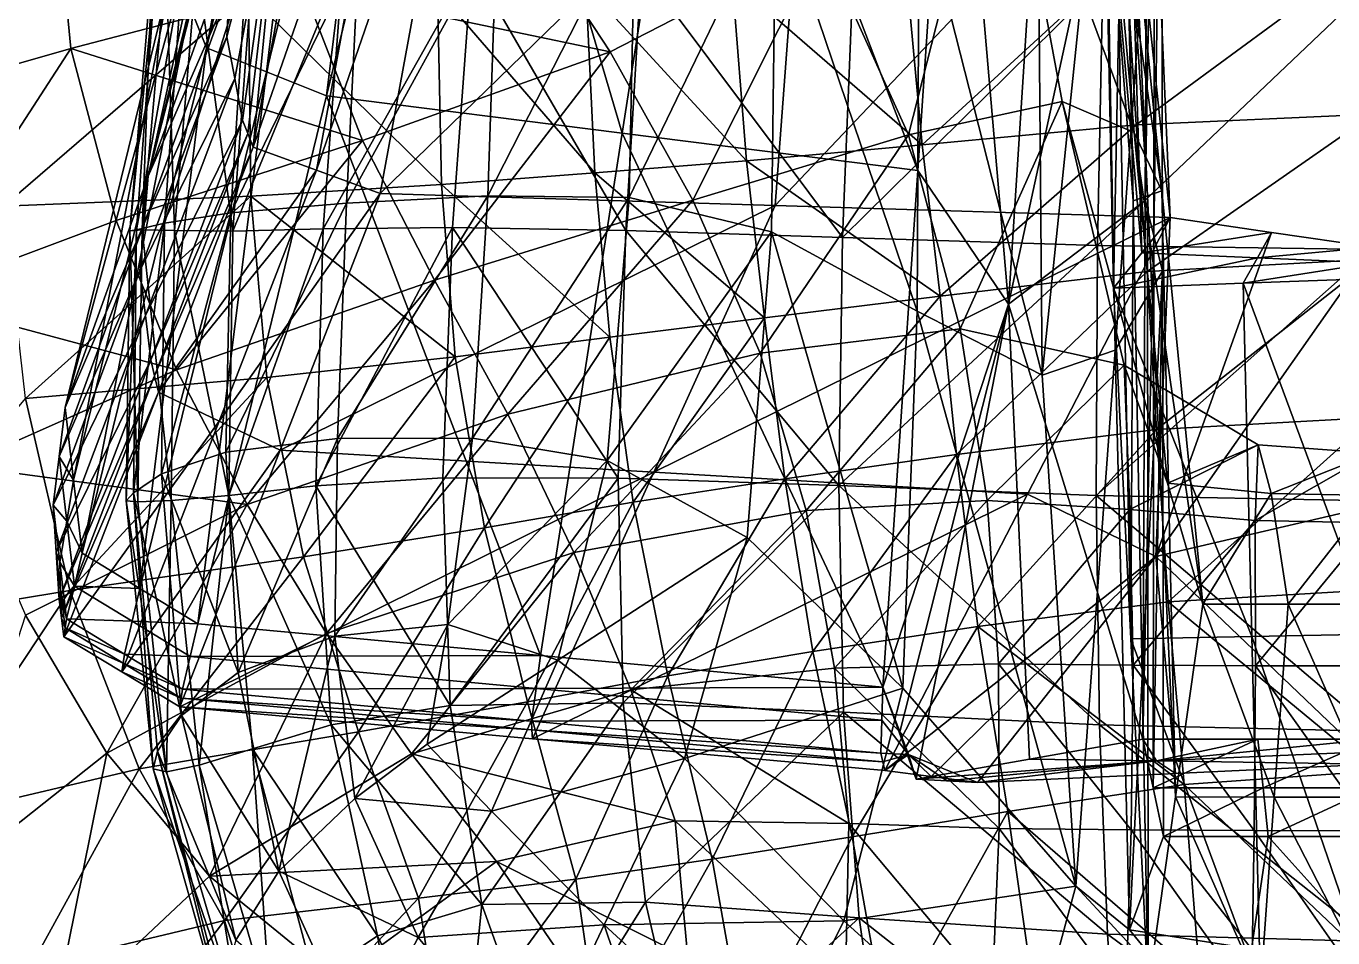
# Model space of a CAD drawing. Extents: x -25.2 to 25.3, y -25.7 to 25.2.
# Drawn here: x -16.82 to -0.46, y -16.34 to -4.93 of the extents above; entities that cross this region are included whole.
import ezdxf

# ---------------------------------------------------------------- set-up
doc = ezdxf.new("R2010")
doc.units = 0

msp = doc.modelspace()

# ---------------------------------------------------------------- linework, layer by layer
for points in [[(-2.959, -7.114, -10.475), (-3.144, 2.762, -10.986), (-3.131, 0.472, -19.668)], [(-3.144, 2.762, -10.986), (-2.959, -7.114, -10.475), (-3.142, -4.794, -7.823)], [(-13.314, 1.246, 46.535), (-14.77, -4.683, 46.705), (-14.562, -5.197, 47.53)], [(-13.314, 1.246, 46.535), (-14.562, -5.197, 47.53), (-13.007, 1.13, 47.368)], [(-13.007, 1.13, 47.368), (-14.562, -5.197, 47.53), (-13.811, -5.499, 47.95)], [(-13.007, 1.13, 47.368), (-13.811, -5.499, 47.95), (-12.227, 0.97, 47.831)], [(-12.227, 0.97, 47.831), (-13.811, -5.499, 47.95), (-13.059, -5.8, 48.37)], [(-12.227, 0.97, 47.831), (-13.059, -5.8, 48.37), (-11.448, 0.809, 48.295)], [(-11.448, 0.809, 48.295), (-13.059, -5.8, 48.37), (-9.358, -6.266, 48.766)], [(-11.448, 0.809, 48.295), (-9.358, -6.266, 48.766), (-8.334, 0.274, 48.86)], [(-2.959, -7.114, -10.475), (-3.131, 0.472, -19.668), (-2.781, -7.052, -19.604)], [(-2.781, -7.052, -19.604), (-3.131, 0.472, -19.668), (-3.118, -1.818, -28.351)], [(-13.483, 0.204, 7.21), (-14.252, -3.904, 6.678), (-15.292, -6.803, 26.367)], [(-13.483, 0.204, 7.21), (-15.292, -6.803, 26.367), (-14.23, -1.983, 26.545)], [(-8.334, 0.274, 48.86), (-9.358, -6.266, 48.766), (-5.657, -6.732, 49.161)], [(-8.334, 0.274, 48.86), (-5.657, -6.732, 49.161), (-5.221, -0.261, 49.425)], [(-5.221, -0.261, 49.425), (-5.657, -6.732, 49.161), (-4.522, -8.407, 52.175)], [(-5.221, -0.261, 49.425), (-4.522, -8.407, 52.175), (-3.999, -0.315, 53.008)], [(-2.777, -0.368, 56.592), (-3.999, -0.315, 53.008), (-4.522, -8.407, 52.175)], [(-2.777, -0.368, 56.592), (-4.522, -8.407, 52.175), (-2.809, -7.11, 56.314)], [(-2.692, -0.644, 58.621), (-2.777, -0.368, 56.592), (-2.809, -7.11, 56.314)], [(-2.692, -0.644, 58.621), (-2.809, -7.11, 56.314), (-2.702, -7.553, 59.115)], [(-2.607, -0.92, 60.649), (-2.692, -0.644, 58.621), (-2.702, -7.553, 59.115)], [(-3.186, -8.981, 65.09), (-3.319, -1.742, 64.662), (-2.607, -0.92, 60.649)], [(-3.186, -8.981, 65.09), (-2.607, -0.92, 60.649), (-2.595, -7.995, 61.917)], [(-2.607, -0.92, 60.649), (-2.702, -7.553, 59.115), (-2.595, -7.995, 61.917)], [(-13.979, -6.441, 4.808), (-12.988, -1.058, 5.491), (-12.175, -1.256, 5.146)], [(-13.979, -6.441, 4.808), (-13.56, -2.145, 6.141), (-12.988, -1.058, 5.491)], [(-13.979, -6.441, 4.808), (-12.175, -1.256, 5.146), (-13.183, -6.731, 4.465)], [(-13.183, -6.731, 4.465), (-12.175, -1.256, 5.146), (-11.363, -1.454, 4.8)], [(-13.183, -6.731, 4.465), (-11.363, -1.454, 4.8), (-12.387, -7.022, 4.123)], [(-7.04, -1.822, 4.777), (-12.387, -7.022, 4.123), (-11.363, -1.454, 4.8)], [(-5.774, -6.286, -43.673), (-4.618, -1.744, -42.188), (-6.858, -3.883, -43.877)], [(-5.774, -6.286, -43.673), (-3.849, -5.869, -41.514), (-4.618, -1.744, -42.188)], [(-4.618, -1.744, -42.188), (-3.849, -5.869, -41.514), (-2.947, -6.259, -36.018)], [(-4.618, -1.744, -42.188), (-2.947, -6.259, -36.018), (-3.349, -1.776, -35.94)], [(-4.1, -9.294, 67.698), (-4.156, -2.944, 67.774), (-3.319, -1.742, 64.662)], [(-4.1, -9.294, 67.698), (-3.319, -1.742, 64.662), (-3.186, -8.981, 65.09)], [(-3.349, -1.776, -35.94), (-2.947, -6.259, -36.018), (-2.603, -6.99, -28.732)], [(-3.349, -1.776, -35.94), (-2.603, -6.99, -28.732), (-3.118, -1.818, -28.351)], [(-7.04, -1.822, 4.777), (-7.443, -7.173, 4.208), (-12.387, -7.022, 4.123)], [(-2.718, -2.19, 4.754), (-7.443, -7.173, 4.208), (-7.04, -1.822, 4.777)], [(-2.781, -7.052, -19.604), (-3.118, -1.818, -28.351), (-2.603, -6.99, -28.732)], [(-14.23, -1.983, 26.545), (-15.292, -6.803, 26.367), (-16.332, -9.701, 46.055)], [(-14.23, -1.983, 26.545), (-16.332, -9.701, 46.055), (-14.977, -4.169, 45.879)], [(-14.306, -5.06, 6.194), (-14.279, -4.482, 6.436), (-13.56, -2.145, 6.141)], [(-14.306, -5.06, 6.194), (-13.56, -2.145, 6.141), (-14.208, -5.582, 5.722)], [(-14.11, -6.103, 5.251), (-14.208, -5.582, 5.722), (-13.56, -2.145, 6.141)], [(-14.11, -6.103, 5.251), (-13.56, -2.145, 6.141), (-14.044, -6.272, 5.029)], [(-13.979, -6.441, 4.808), (-14.044, -6.272, 5.029), (-13.56, -2.145, 6.141)], [(-2.718, -2.19, 4.754), (-2.499, -7.324, 4.293), (-7.443, -7.173, 4.208)], [(-2.499, -7.324, 4.293), (-2.718, -2.19, 4.754), (-3.021, -2.332, -0.209)], [(-2.853, -7.765, -0.35), (-3.021, -2.332, -0.209), (-3.324, -2.474, -5.171)], [(-2.499, -7.324, 4.293), (-3.021, -2.332, -0.209), (-2.853, -7.765, -0.35)], [(-3.142, -4.794, -7.823), (-3.206, -8.206, -4.993), (-3.324, -2.474, -5.171)], [(-2.853, -7.765, -0.35), (-3.324, -2.474, -5.171), (-3.206, -8.206, -4.993)], [(-16.484, -2.863, -45.254), (-18.916, -3.278, -46.088), (-18.758, -5.922, -45.934)], [(-16.484, -2.863, -45.254), (-18.758, -5.922, -45.934), (-16.26, -5.207, -45.093)], [(-16.484, -2.863, -45.254), (-16.26, -5.207, -45.093), (-13.351, -4.444, -44.586)], [(-4.1, -9.294, 67.698), (-5.64, -3.244, 69.433), (-4.156, -2.944, 67.774)], [(-9.271, -7.071, 71.236), (-9.194, -3.434, 71.203), (-7.435, -3.268, 70.347)], [(-9.271, -7.071, 71.236), (-7.435, -3.268, 70.347), (-7.489, -7.503, 70.326)], [(-5.665, -8.495, 69.311), (-7.489, -7.503, 70.326), (-7.435, -3.268, 70.347)], [(-5.665, -8.495, 69.311), (-7.435, -3.268, 70.347), (-5.64, -3.244, 69.433)], [(-4.1, -9.294, 67.698), (-5.665, -8.495, 69.311), (-5.64, -3.244, 69.433)], [(-11.038, -7.05, 72.157), (-10.928, -3.707, 72.133), (-9.194, -3.434, 71.203)], [(-11.038, -7.05, 72.157), (-9.194, -3.434, 71.203), (-9.271, -7.071, 71.236)], [(-13.351, -4.444, -44.586), (-9.507, -5.248, -44.183), (-10.654, -3.5, -44.338)], [(-6.858, -3.883, -43.877), (-10.654, -3.5, -44.338), (-9.507, -5.248, -44.183)], [(-12.807, -7.142, 73.141), (-12.653, -3.975, 73.159), (-10.928, -3.707, 72.133)], [(-12.807, -7.142, 73.141), (-10.928, -3.707, 72.133), (-11.038, -7.05, 72.157)], [(-15.292, -6.803, 26.367), (-14.252, -3.904, 6.678), (-14.279, -4.482, 6.436)], [(-8.472, -7.107, -44.079), (-6.858, -3.883, -43.877), (-9.507, -5.248, -44.183)], [(-8.472, -7.107, -44.079), (-5.774, -6.286, -43.673), (-6.858, -3.883, -43.877)], [(-14.255, -7.266, 74.339), (-14.06, -4.165, 74.407), (-12.653, -3.975, 73.159)], [(-14.255, -7.266, 74.339), (-12.653, -3.975, 73.159), (-12.807, -7.142, 73.141)], [(-5.603, -6.414, -66.938), (-5.804, -4.236, -66.951), (-3.052, -4.071, -67.006)], [(-5.603, -6.414, -66.938), (-3.052, -4.071, -67.006), (-2.924, -6.162, -66.973)], [(-2.924, -6.162, -66.973), (-3.052, -4.071, -67.006), (0.043, -3.98, -67.038)], [(-2.924, -6.162, -66.973), (0.043, -3.98, -67.038), (0.043, -6.03, -66.993)], [(-14.977, -4.169, 45.879), (-16.332, -9.701, 46.055), (-16.225, -10.612, 46.874)], [(-14.977, -4.169, 45.879), (-16.225, -10.612, 46.874), (-14.77, -4.683, 46.705)], [(-15.365, -7.475, 82.049), (-15.241, -4.166, 80.018), (-15.519, -7.488, 79.864)], [(-15.519, -7.488, 79.864), (-15.241, -4.166, 80.018), (-15.196, -4.215, 77.894)], [(-15.519, -7.488, 79.864), (-15.196, -4.215, 77.894), (-15.439, -7.476, 77.759)], [(-15.439, -7.476, 77.759), (-15.196, -4.215, 77.894), (-14.867, -4.233, 75.995)], [(-15.439, -7.476, 77.759), (-14.867, -4.233, 75.995), (-15.086, -7.393, 75.888)], [(-15.067, -4.129, 82.191), (-15.365, -7.475, 82.049), (-14.96, -7.485, 84.173)], [(-15.365, -7.475, 82.049), (-15.067, -4.129, 82.191), (-15.241, -4.166, 80.018)], [(-15.086, -7.393, 75.888), (-14.867, -4.233, 75.995), (-14.06, -4.165, 74.407)], [(-15.086, -7.393, 75.888), (-14.06, -4.165, 74.407), (-14.255, -7.266, 74.339)], [(-15.067, -4.129, 82.191), (-14.96, -7.485, 84.173), (-14.681, -4.136, 84.261)], [(-14.681, -4.136, 84.261), (-14.96, -7.485, 84.173), (-14.233, -7.492, 86.213)], [(-14.681, -4.136, 84.261), (-14.233, -7.492, 86.213), (-13.981, -4.153, 86.268)], [(-14.233, -7.492, 86.213), (-13.101, -7.465, 88.152), (-12.853, -4.148, 88.249)], [(-14.233, -7.492, 86.213), (-12.853, -4.148, 88.249), (-13.981, -4.153, 86.268)], [(-13.101, -7.465, 88.152), (-11.241, -4.154, 90.041), (-12.853, -4.148, 88.249)], [(-13.101, -7.465, 88.152), (-11.482, -7.447, 89.883), (-11.241, -4.154, 90.041)], [(-11.241, -4.154, 90.041), (-11.482, -7.447, 89.883), (-9.313, -7.486, 91.29)], [(-11.241, -4.154, 90.041), (-9.313, -7.486, 91.29), (-9.114, -4.204, 91.464)], [(-9.114, -4.204, 91.464), (-9.313, -7.486, 91.29), (-6.601, -7.572, 92.301)], [(-9.114, -4.204, 91.464), (-6.601, -7.572, 92.301), (-6.465, -4.281, 92.456)], [(-7.982, -4.348, -66.922), (-5.804, -4.236, -66.951), (-5.603, -6.414, -66.938)], [(-9.814, -4.417, -66.911), (-7.982, -4.348, -66.922), (-7.8, -6.611, -66.919)], [(-7.982, -4.348, -66.922), (-5.603, -6.414, -66.938), (-7.8, -6.611, -66.919)], [(-6.601, -7.572, 92.301), (-3.34, -4.355, 93.006), (-6.465, -4.281, 92.456)], [(-6.601, -7.572, 92.301), (-3.409, -7.674, 92.877), (-3.34, -4.355, 93.006)], [(-3.409, -7.674, 92.877), (0.043, -4.388, 93.172), (-3.34, -4.355, 93.006)], [(-3.409, -7.674, 92.877), (0.043, -7.725, 93.055), (0.043, -4.388, 93.172)], [(-17.098, -7.182, -66.346), (-17.163, -4.573, -66.339), (-14.035, -4.536, -66.733)], [(-17.098, -7.182, -66.346), (-14.035, -4.536, -66.733), (-14.005, -7.054, -66.732)], [(-16.26, -5.207, -45.093), (-12.608, -6.359, -44.438), (-13.351, -4.444, -44.586)], [(-15.292, -6.803, 26.367), (-14.279, -4.482, 6.436), (-15.343, -7.397, 26.242)], [(-15.343, -7.397, 26.242), (-14.279, -4.482, 6.436), (-14.306, -5.06, 6.194)], [(-14.035, -4.536, -66.733), (-11.671, -4.479, -66.883), (-11.62, -6.909, -66.88)], [(-14.035, -4.536, -66.733), (-11.62, -6.909, -66.88), (-14.005, -7.054, -66.732)], [(-13.351, -4.444, -44.586), (-12.608, -6.359, -44.438), (-9.507, -5.248, -44.183)], [(-11.671, -4.479, -66.883), (-9.814, -4.417, -66.911), (-9.701, -6.762, -66.909)], [(-11.671, -4.479, -66.883), (-9.701, -6.762, -66.909), (-11.62, -6.909, -66.88)], [(-9.814, -4.417, -66.911), (-7.8, -6.611, -66.919), (-9.701, -6.762, -66.909)], [(-14.77, -4.683, 46.705), (-16.225, -10.612, 46.874), (-16.118, -11.524, 47.692)], [(-14.77, -4.683, 46.705), (-16.118, -11.524, 47.692), (-14.562, -5.197, 47.53)], [(-3.142, -4.794, -7.823), (-2.991, -12.598, -7.479), (-3.206, -8.206, -4.993)], [(-2.959, -7.114, -10.475), (-2.991, -12.598, -7.479), (-3.142, -4.794, -7.823)], [(-15.343, -7.397, 26.242), (-14.306, -5.06, 6.194), (-15.394, -7.992, 26.117)], [(-15.394, -7.992, 26.117), (-14.306, -5.06, 6.194), (-14.208, -5.582, 5.722)], [(-16.26, -5.207, -45.093), (-18.758, -5.922, -45.934), (-18.287, -8.332, -45.773)], [(-16.26, -5.207, -45.093), (-18.287, -8.332, -45.773), (-15.693, -7.362, -44.933)], [(-16.26, -5.207, -45.093), (-15.693, -7.362, -44.933), (-12.608, -6.359, -44.438)], [(-14.562, -5.197, 47.53), (-16.118, -11.524, 47.692), (-15.394, -11.967, 48.069)], [(-14.562, -5.197, 47.53), (-15.394, -11.967, 48.069), (-13.811, -5.499, 47.95)], [(-9.507, -5.248, -44.183), (-12.608, -6.359, -44.438), (-11.708, -8.105, -44.325)], [(-9.507, -5.248, -44.183), (-11.708, -8.105, -44.325), (-8.472, -7.107, -44.079)], [(-13.811, -5.499, 47.95), (-15.394, -11.967, 48.069), (-14.67, -12.41, 48.445)], [(-13.811, -5.499, 47.95), (-14.67, -12.41, 48.445), (-13.059, -5.8, 48.37)], [(-15.394, -7.992, 26.117), (-14.208, -5.582, 5.722), (-15.326, -8.548, 25.858)], [(-15.326, -8.548, 25.858), (-14.208, -5.582, 5.722), (-14.11, -6.103, 5.251)], [(-13.059, -5.8, 48.37), (-14.67, -12.41, 48.445), (-10.382, -12.806, 48.672)], [(-13.059, -5.8, 48.37), (-10.382, -12.806, 48.672), (-9.358, -6.266, 48.766)], [(-5.127, -8.716, -43.734), (-3.849, -5.869, -41.514), (-5.774, -6.286, -43.673)], [(-5.127, -8.716, -43.734), (-3.075, -9.171, -42.041), (-3.849, -5.869, -41.514)], [(-3.849, -5.869, -41.514), (-3.075, -9.171, -42.041), (-2.531, -10.648, -36.253)], [(-3.849, -5.869, -41.514), (-2.531, -10.648, -36.253), (-2.947, -6.259, -36.018)], [(-2.786, -7.999, -66.928), (-2.924, -6.162, -66.973), (0.043, -6.03, -66.993)], [(-2.786, -7.999, -66.928), (0.043, -6.03, -66.993), (0.043, -7.844, -66.936)], [(-15.326, -8.548, 25.858), (-14.11, -6.103, 5.251), (-15.258, -9.103, 25.599)], [(-14.044, -6.272, 5.029), (-15.258, -9.103, 25.599), (-14.11, -6.103, 5.251)], [(-5.379, -8.307, -66.914), (-5.603, -6.414, -66.938), (-2.924, -6.162, -66.973)], [(-5.379, -8.307, -66.914), (-2.924, -6.162, -66.973), (-2.786, -7.999, -66.928)], [(-12.608, -6.359, -44.438), (-15.693, -7.362, -44.933), (-14.938, -9.23, -44.807)], [(-14.044, -6.272, 5.029), (-15.211, -9.305, 25.598), (-15.258, -9.103, 25.599)], [(-13.979, -6.441, 4.808), (-15.211, -9.305, 25.598), (-14.044, -6.272, 5.029)], [(-12.608, -6.359, -44.438), (-14.938, -9.23, -44.807), (-11.708, -8.105, -44.325)], [(-9.358, -6.266, 48.766), (-10.382, -12.806, 48.672), (-6.093, -13.202, 48.898)], [(-9.358, -6.266, 48.766), (-6.093, -13.202, 48.898), (-5.657, -6.732, 49.161)], [(-7.632, -9.021, -44.04), (-5.774, -6.286, -43.673), (-8.472, -7.107, -44.079)], [(-7.632, -9.021, -44.04), (-5.127, -8.716, -43.734), (-5.774, -6.286, -43.673)], [(-2.947, -6.259, -36.018), (-2.531, -10.648, -36.253), (-2.087, -12.163, -29.113)], [(-2.947, -6.259, -36.018), (-2.087, -12.163, -29.113), (-2.603, -6.99, -28.732)], [(-13.979, -6.441, 4.808), (-15.164, -9.507, 25.597), (-15.211, -9.305, 25.598)], [(-13.183, -6.731, 4.465), (-15.164, -9.507, 25.597), (-13.979, -6.441, 4.808)], [(-7.8, -6.611, -66.919), (-5.603, -6.414, -66.938), (-5.379, -8.307, -66.914)], [(-9.701, -6.762, -66.909), (-7.8, -6.611, -66.919), (-7.575, -8.58, -66.903)], [(-7.8, -6.611, -66.919), (-5.379, -8.307, -66.914), (-7.575, -8.58, -66.903)], [(-16.332, -9.701, 46.055), (-15.292, -6.803, 26.367), (-15.343, -7.397, 26.242)], [(-13.183, -6.731, 4.465), (-14.402, -9.871, 25.613), (-15.164, -9.507, 25.597)], [(-12.387, -7.022, 4.123), (-14.402, -9.871, 25.613), (-13.183, -6.731, 4.465)], [(-11.62, -6.909, -66.88), (-9.701, -6.762, -66.909), (-9.512, -8.82, -66.894)], [(-9.701, -6.762, -66.909), (-7.575, -8.58, -66.903), (-9.512, -8.82, -66.894)], [(-6.093, -13.202, 48.898), (-4.522, -8.407, 52.175), (-5.657, -6.732, 49.161)], [(-12.387, -7.022, 4.123), (-13.641, -10.236, 25.63), (-14.402, -9.871, 25.613)], [(-14.005, -7.054, -66.732), (-11.62, -6.909, -66.88), (-11.448, -9.067, -66.863)], [(-7.443, -7.173, 4.208), (-13.641, -10.236, 25.63), (-12.387, -7.022, 4.123)], [(-11.62, -6.909, -66.88), (-9.512, -8.82, -66.894), (-11.448, -9.067, -66.863)], [(-2.431, -14.576, -19.539), (-2.781, -7.052, -19.604), (-2.603, -6.99, -28.732)], [(-2.431, -14.576, -19.539), (-2.603, -6.99, -28.732), (-2.087, -12.163, -29.113)], [(-16.826, -9.59, -66.355), (-17.098, -7.182, -66.346), (-14.005, -7.054, -66.732)], [(-16.826, -9.59, -66.355), (-14.005, -7.054, -66.732), (-13.806, -9.326, -66.722)], [(-14.318, -10.261, 74.183), (-14.255, -7.266, 74.339), (-12.807, -7.142, 73.141)], [(-14.318, -10.261, 74.183), (-12.807, -7.142, 73.141), (-12.922, -10.09, 73.02)], [(-14.005, -7.054, -66.732), (-11.448, -9.067, -66.863), (-13.806, -9.326, -66.722)], [(-7.443, -7.173, 4.208), (-8.963, -10.51, 25.772), (-13.641, -10.236, 25.63)], [(-12.922, -10.09, 73.02), (-12.807, -7.142, 73.141), (-11.038, -7.05, 72.157)], [(-12.922, -10.09, 73.02), (-11.038, -7.05, 72.157), (-11.23, -10.085, 72.095)], [(-8.472, -7.107, -44.079), (-11.708, -8.105, -44.325), (-10.787, -9.784, -44.263)], [(-11.23, -10.085, 72.095), (-11.038, -7.05, 72.157), (-9.271, -7.071, 71.236)], [(-11.23, -10.085, 72.095), (-9.271, -7.071, 71.236), (-9.547, -10.366, 71.267)], [(-8.472, -7.107, -44.079), (-10.787, -9.784, -44.263), (-7.632, -9.021, -44.04)], [(-9.547, -10.366, 71.267), (-9.271, -7.071, 71.236), (-7.489, -7.503, 70.326)], [(-2.499, -7.324, 4.293), (-8.963, -10.51, 25.772), (-7.443, -7.173, 4.208)], [(-2.842, -13.852, 56.036), (-2.809, -7.11, 56.314), (-4.522, -8.407, 52.175)], [(-2.959, -7.114, -10.475), (-2.775, -16.99, -9.965), (-2.991, -12.598, -7.479)], [(-2.775, -16.99, -9.965), (-2.959, -7.114, -10.475), (-2.781, -7.052, -19.604)], [(-2.702, -7.553, 59.115), (-2.809, -7.11, 56.314), (-2.842, -13.852, 56.036)], [(-2.775, -16.99, -9.965), (-2.781, -7.052, -19.604), (-2.431, -14.576, -19.539)], [(-15.125, -10.529, 75.696), (-15.086, -7.393, 75.888), (-14.255, -7.266, 74.339)], [(-15.125, -10.529, 75.696), (-14.255, -7.266, 74.339), (-14.318, -10.261, 74.183)], [(-2.499, -7.324, 4.293), (-4.284, -10.785, 25.914), (-8.963, -10.51, 25.772)], [(-2.499, -7.324, 4.293), (-2.678, -11.565, 30.784), (-4.284, -10.785, 25.914)], [(-2.853, -7.765, -0.35), (-1.228, -7.51, 4.438), (-2.499, -7.324, 4.293)], [(-2.499, -7.324, 4.293), (-1.228, -7.51, 4.438), (-2.678, -11.565, 30.784)], [(-14.938, -9.23, -44.807), (-15.693, -7.362, -44.933), (-18.287, -8.332, -45.773)], [(-16.332, -9.701, 46.055), (-15.343, -7.397, 26.242), (-16.406, -10.313, 46.048)], [(-16.406, -10.313, 46.048), (-15.343, -7.397, 26.242), (-15.394, -7.992, 26.117)], [(-15.568, -10.87, 79.624), (-15.519, -7.488, 79.864), (-15.439, -7.476, 77.759)], [(-15.568, -10.87, 79.624), (-15.439, -7.476, 77.759), (-15.477, -10.767, 77.534)], [(-15.42, -10.882, 81.829), (-15.519, -7.488, 79.864), (-15.568, -10.87, 79.624)], [(-15.42, -10.882, 81.829), (-15.365, -7.475, 82.049), (-15.519, -7.488, 79.864)], [(-15.477, -10.767, 77.534), (-15.439, -7.476, 77.759), (-15.086, -7.393, 75.888)], [(-15.477, -10.767, 77.534), (-15.086, -7.393, 75.888), (-15.125, -10.529, 75.696)], [(-15.365, -7.475, 82.049), (-15.42, -10.882, 81.829), (-15.004, -10.864, 84.009)], [(-15.365, -7.475, 82.049), (-15.004, -10.864, 84.009), (-14.96, -7.485, 84.173)], [(-14.96, -7.485, 84.173), (-15.004, -10.864, 84.009), (-14.282, -10.801, 86.079)], [(-14.96, -7.485, 84.173), (-14.282, -10.801, 86.079), (-14.233, -7.492, 86.213)], [(-14.282, -10.801, 86.079), (-13.192, -10.681, 87.969), (-13.101, -7.465, 88.152)], [(-14.282, -10.801, 86.079), (-13.101, -7.465, 88.152), (-14.233, -7.492, 86.213)], [(-13.192, -10.681, 87.969), (-11.603, -10.583, 89.629), (-11.482, -7.447, 89.883)], [(-13.192, -10.681, 87.969), (-11.482, -7.447, 89.883), (-13.101, -7.465, 88.152)], [(-11.482, -7.447, 89.883), (-11.603, -10.583, 89.629), (-9.407, -10.586, 91.006)], [(-11.482, -7.447, 89.883), (-9.407, -10.586, 91.006), (-9.313, -7.486, 91.29)], [(-9.547, -10.366, 71.267), (-7.489, -7.503, 70.326), (-7.794, -11.326, 70.412)], [(-9.313, -7.486, 91.29), (-9.407, -10.586, 91.006), (-6.645, -10.676, 92.024)], [(-9.313, -7.486, 91.29), (-6.645, -10.676, 92.024), (-6.601, -7.572, 92.301)], [(-5.845, -13.212, 69.386), (-7.794, -11.326, 70.412), (-7.489, -7.503, 70.326)], [(-5.845, -13.212, 69.386), (-7.489, -7.503, 70.326), (-5.665, -8.495, 69.311)], [(-2.853, -7.765, -0.35), (-1.405, -7.828, -0.211), (-1.228, -7.51, 4.438)], [(0.043, -7.695, 4.583), (-2.678, -11.565, 30.784), (-1.228, -7.51, 4.438)], [(-1.405, -7.828, -0.211), (0.043, -7.695, 4.583), (-1.228, -7.51, 4.438)], [(-6.645, -10.676, 92.024), (-3.409, -7.674, 92.877), (-6.601, -7.572, 92.301)], [(-6.645, -10.676, 92.024), (-3.423, -10.802, 92.622), (-3.409, -7.674, 92.877)], [(-3.423, -10.802, 92.622), (0.043, -7.725, 93.055), (-3.409, -7.674, 92.877)], [(-2.702, -7.553, 59.115), (-2.842, -13.852, 56.036), (-2.712, -14.461, 59.61)], [(-2.595, -7.995, 61.917), (-2.702, -7.553, 59.115), (-2.712, -14.461, 59.61)], [(-3.423, -10.802, 92.622), (0.043, -10.868, 92.815), (0.043, -7.725, 93.055)], [(-3.206, -8.206, -4.993), (-1.405, -7.828, -0.211), (-2.853, -7.765, -0.35)], [(-3.206, -8.206, -4.993), (-1.582, -8.146, -4.86), (-1.405, -7.828, -0.211)], [(0.043, -7.844, -66.936), (-2.667, -9.977, -66.878), (-2.786, -7.999, -66.928)], [(0.043, -7.695, 4.583), (0.043, -10.93, 26.638), (-2.678, -11.565, 30.784)], [(0.043, -7.844, -66.936), (0.043, -9.826, -66.882), (-2.667, -9.977, -66.878)], [(-1.582, -8.146, -4.86), (0.043, -7.891, -0.072), (-1.405, -7.828, -0.211)], [(-1.405, -7.828, -0.211), (0.043, -7.891, -0.072), (0.043, -7.695, 4.583)], [(-16.406, -10.313, 46.048), (-15.394, -7.992, 26.117), (-16.481, -10.925, 46.04)], [(-16.481, -10.925, 46.04), (-15.394, -7.992, 26.117), (-15.326, -8.548, 25.858)], [(-2.786, -7.999, -66.928), (-5.171, -10.29, -66.869), (-5.379, -8.307, -66.914)], [(-2.786, -7.999, -66.928), (-2.667, -9.977, -66.878), (-5.171, -10.29, -66.869)], [(-3.006, -16.237, 65.542), (-3.186, -8.981, 65.09), (-2.595, -7.995, 61.917)], [(-3.006, -16.237, 65.542), (-2.595, -7.995, 61.917), (-2.583, -15.071, 63.185)], [(-2.595, -7.995, 61.917), (-2.712, -14.461, 59.61), (-2.583, -15.071, 63.185)], [(-1.582, -8.146, -4.86), (0.043, -8.086, -4.727), (0.043, -7.891, -0.072)], [(-11.708, -8.105, -44.325), (-14.938, -9.23, -44.807), (-14.05, -10.915, -44.726)], [(-11.708, -8.105, -44.325), (-14.05, -10.915, -44.726), (-10.787, -9.784, -44.263)], [(-1.474, -12.568, -7.448), (-1.582, -8.146, -4.86), (-3.206, -8.206, -4.993)], [(0.043, -12.539, -7.416), (0.043, -8.086, -4.727), (-1.582, -8.146, -4.86)], [(0.043, -12.539, -7.416), (-1.582, -8.146, -4.86), (-1.474, -12.568, -7.448)], [(-14.938, -9.23, -44.807), (-18.287, -8.332, -45.773), (-17.642, -10.432, -45.648)], [(-7.322, -10.594, -66.859), (-7.575, -8.58, -66.903), (-5.379, -8.307, -66.914)], [(-7.322, -10.594, -66.859), (-5.379, -8.307, -66.914), (-5.171, -10.29, -66.869)], [(-1.474, -12.568, -7.448), (-3.206, -8.206, -4.993), (-2.991, -12.598, -7.479)], [(-6.093, -13.202, 48.898), (-5.886, -13.776, 49.41), (-4.522, -8.407, 52.175)], [(-5.679, -14.351, 49.922), (-4.522, -8.407, 52.175), (-5.886, -13.776, 49.41)], [(-3.678, -15.692, 67.85), (-5.845, -13.212, 69.386), (-5.665, -8.495, 69.311)], [(-5.679, -14.351, 49.922), (-4.26, -14.101, 52.979), (-4.522, -8.407, 52.175)], [(-3.678, -15.692, 67.85), (-5.665, -8.495, 69.311), (-4.1, -9.294, 67.698)], [(-2.842, -13.852, 56.036), (-4.522, -8.407, 52.175), (-4.26, -14.101, 52.979)], [(-16.481, -10.925, 46.04), (-15.326, -8.548, 25.858), (-16.444, -11.513, 45.994)], [(-16.444, -11.513, 45.994), (-15.326, -8.548, 25.858), (-15.258, -9.103, 25.599)], [(-9.22, -10.887, -66.847), (-9.512, -8.82, -66.894), (-7.575, -8.58, -66.903)], [(-9.22, -10.887, -66.847), (-7.575, -8.58, -66.903), (-7.322, -10.594, -66.859)], [(-11.083, -11.205, -66.816), (-11.448, -9.067, -66.863), (-9.512, -8.82, -66.894)], [(-11.083, -11.205, -66.816), (-9.512, -8.82, -66.894), (-9.22, -10.887, -66.847)], [(-7.055, -10.99, -44.082), (-5.127, -8.716, -43.734), (-7.632, -9.021, -44.04)], [(-7.055, -10.99, -44.082), (-4.79, -10.866, -43.956), (-5.127, -8.716, -43.734)], [(-4.79, -10.866, -43.956), (-3.075, -9.171, -42.041), (-5.127, -8.716, -43.734)], [(-3.678, -15.692, 67.85), (-4.1, -9.294, 67.698), (-3.186, -8.981, 65.09)], [(-3.678, -15.692, 67.85), (-3.186, -8.981, 65.09), (-3.006, -16.237, 65.542)], [(-16.444, -11.513, 45.994), (-15.258, -9.103, 25.599), (-16.406, -12.102, 45.947)], [(-15.211, -9.305, 25.598), (-16.406, -12.102, 45.947), (-15.258, -9.103, 25.599)], [(-13.346, -11.569, -66.686), (-13.806, -9.326, -66.722), (-11.448, -9.067, -66.863)], [(-13.346, -11.569, -66.686), (-11.448, -9.067, -66.863), (-11.083, -11.205, -66.816)], [(-9.961, -11.516, -44.264), (-7.632, -9.021, -44.04), (-10.787, -9.784, -44.263)], [(-9.961, -11.516, -44.264), (-7.055, -10.99, -44.082), (-7.632, -9.021, -44.04)], [(-14.05, -10.915, -44.726), (-14.938, -9.23, -44.807), (-17.642, -10.432, -45.648)], [(-15.211, -9.305, 25.598), (-16.377, -12.337, 46.166), (-16.406, -12.102, 45.947)], [(-15.164, -9.507, 25.597), (-16.377, -12.337, 46.166), (-15.211, -9.305, 25.598)], [(-4.79, -10.866, -43.956), (-3.002, -10.978, -43.721), (-3.075, -9.171, -42.041)], [(-3.002, -10.978, -43.721), (-1.396, -10.17, -41.25), (-3.075, -9.171, -42.041)], [(-1.396, -10.17, -41.25), (-2.531, -10.648, -36.253), (-3.075, -9.171, -42.041)], [(-13.806, -9.326, -66.722), (-16.273, -11.991, -66.35), (-16.826, -9.59, -66.355)], [(-13.806, -9.326, -66.722), (-13.346, -11.569, -66.686), (-16.273, -11.991, -66.35)], [(-16.826, -9.59, -66.355), (-16.273, -11.991, -66.35), (-19.223, -12.478, -65.625)], [(-15.164, -9.507, 25.597), (-16.348, -12.573, 46.386), (-16.377, -12.337, 46.166)], [(-14.402, -9.871, 25.613), (-16.348, -12.573, 46.386), (-15.164, -9.507, 25.597)], [(-16.406, -10.313, 46.048), (-16.225, -10.612, 46.874), (-16.332, -9.701, 46.055)], [(-13.059, -12.53, -44.696), (-10.787, -9.784, -44.263), (-14.05, -10.915, -44.726)], [(-13.059, -12.53, -44.696), (-9.961, -11.516, -44.264), (-10.787, -9.784, -44.263)], [(-14.402, -9.871, 25.613), (-15.621, -13.011, 46.762), (-16.348, -12.573, 46.386)], [(-13.641, -10.236, 25.63), (-15.621, -13.011, 46.762), (-14.402, -9.871, 25.613)], [(-2.667, -9.977, -66.878), (-4.906, -12.442, -66.769), (-5.171, -10.29, -66.869)], [(-2.667, -9.977, -66.878), (-2.524, -12.132, -66.776), (-4.906, -12.442, -66.769)], [(0.043, -9.826, -66.882), (-2.524, -12.132, -66.776), (-2.667, -9.977, -66.878)], [(0.043, -9.826, -66.882), (0.043, -11.985, -66.779), (-2.524, -12.132, -66.776)], [(-12.922, -10.09, 73.02), (-14.165, -13.016, 73.944), (-14.318, -10.261, 74.183)], [(-12.922, -10.09, 73.02), (-12.954, -12.562, 72.792), (-14.165, -13.016, 73.944)], [(-11.23, -10.085, 72.095), (-11.54, -12.415, 71.954), (-12.954, -12.562, 72.792)], [(-11.23, -10.085, 72.095), (-12.954, -12.562, 72.792), (-12.922, -10.09, 73.02)], [(-11.54, -12.415, 71.954), (-11.23, -10.085, 72.095), (-9.547, -10.366, 71.267)], [(-13.641, -10.236, 25.63), (-14.895, -13.449, 47.138), (-15.621, -13.011, 46.762)], [(-14.165, -13.016, 73.944), (-15.125, -10.529, 75.696), (-14.318, -10.261, 74.183)], [(-8.963, -10.51, 25.772), (-14.895, -13.449, 47.138), (-13.641, -10.236, 25.63)], [(-6.969, -12.754, -66.757), (-7.322, -10.594, -66.859), (-5.171, -10.29, -66.869)], [(-6.969, -12.754, -66.757), (-5.171, -10.29, -66.869), (-4.906, -12.442, -66.769)], [(-3.002, -10.978, -43.721), (-1.433, -11.117, -43.504), (-1.396, -10.17, -41.25)], [(-1.396, -10.17, -41.25), (-1.234, -10.776, -35.977), (-2.531, -10.648, -36.253)], [(-1.433, -11.117, -43.504), (0.043, -10.273, -41.077), (-1.396, -10.17, -41.25)], [(-1.433, -11.117, -43.504), (0.043, -11.144, -43.426), (0.043, -10.273, -41.077)], [(0.043, -10.273, -41.077), (-1.234, -10.776, -35.977), (-1.396, -10.17, -41.25)], [(0.043, -10.273, -41.077), (0.043, -10.802, -35.784), (-1.234, -10.776, -35.977)], [(-14.05, -10.915, -44.726), (-17.642, -10.432, -45.648), (-16.827, -12.302, -45.567)], [(-16.481, -10.925, 46.04), (-16.311, -11.124, 46.778), (-16.406, -10.313, 46.048)], [(-16.406, -10.313, 46.048), (-16.311, -11.124, 46.778), (-16.225, -10.612, 46.874)], [(-11.54, -12.415, 71.954), (-9.547, -10.366, 71.267), (-10.162, -12.865, 71.303)], [(-10.162, -12.865, 71.303), (-9.547, -10.366, 71.267), (-7.794, -11.326, 70.412)], [(-16.311, -11.124, 46.778), (-16.118, -11.524, 47.692), (-16.225, -10.612, 46.874)], [(-14.872, -13.555, 75.432), (-15.477, -10.767, 77.534), (-15.125, -10.529, 75.696)], [(-14.165, -13.016, 73.944), (-14.872, -13.555, 75.432), (-15.125, -10.529, 75.696)], [(-8.963, -10.51, 25.772), (-10.482, -13.847, 47.337), (-14.895, -13.449, 47.138)], [(-13.192, -10.681, 87.969), (-11.51, -13.432, 89.346), (-11.603, -10.583, 89.629)], [(-11.51, -13.432, 89.346), (-9.407, -10.586, 91.006), (-11.603, -10.583, 89.629)], [(-11.51, -13.432, 89.346), (-9.345, -13.397, 90.667), (-9.407, -10.586, 91.006)], [(-4.284, -10.785, 25.914), (-10.482, -13.847, 47.337), (-8.963, -10.51, 25.772)], [(-9.345, -13.397, 90.667), (-6.645, -10.676, 92.024), (-9.407, -10.586, 91.006)], [(-8.787, -13.059, -66.741), (-9.22, -10.887, -66.847), (-7.322, -10.594, -66.859)], [(-8.787, -13.059, -66.741), (-7.322, -10.594, -66.859), (-6.969, -12.754, -66.757)], [(-15.477, -10.767, 77.534), (-15.23, -14.225, 79.327), (-15.568, -10.87, 79.624)], [(-14.872, -13.555, 75.432), (-15.173, -14.001, 77.241), (-15.477, -10.767, 77.534)], [(-15.477, -10.767, 77.534), (-15.173, -14.001, 77.241), (-15.23, -14.225, 79.327)], [(-14.282, -10.801, 86.079), (-13.001, -13.671, 87.763), (-13.192, -10.681, 87.969)], [(-13.192, -10.681, 87.969), (-13.001, -13.671, 87.763), (-11.51, -13.432, 89.346)], [(-4.284, -10.785, 25.914), (-6.07, -14.245, 47.536), (-10.482, -13.847, 47.337)], [(-9.345, -13.397, 90.667), (-6.585, -13.514, 91.664), (-6.645, -10.676, 92.024)], [(-6.645, -10.676, 92.024), (-6.585, -13.514, 91.664), (-3.384, -13.672, 92.272)], [(-6.645, -10.676, 92.024), (-3.384, -13.672, 92.272), (-3.423, -10.802, 92.622)], [(-6.07, -14.245, 47.536), (-4.284, -10.785, 25.914), (-2.678, -11.565, 30.784)], [(-1.234, -10.776, -35.977), (-2.087, -12.163, -29.113), (-2.531, -10.648, -36.253)], [(-1.234, -10.776, -35.977), (-1.022, -12.163, -29.001), (-2.087, -12.163, -29.113)], [(0.043, -10.802, -35.784), (-1.022, -12.163, -29.001), (-1.234, -10.776, -35.977)], [(-15.807, -14.029, -45.536), (-14.05, -10.915, -44.726), (-16.827, -12.302, -45.567)], [(-16.444, -11.513, 45.994), (-16.397, -11.636, 46.682), (-16.481, -10.925, 46.04)], [(-16.481, -10.925, 46.04), (-16.397, -11.636, 46.682), (-16.311, -11.124, 46.778)], [(-15.807, -14.029, -45.536), (-13.059, -12.53, -44.696), (-14.05, -10.915, -44.726)], [(-15.568, -10.87, 79.624), (-15.23, -14.225, 79.327), (-15.062, -14.263, 81.565)], [(-15.568, -10.87, 79.624), (-15.062, -14.263, 81.565), (-15.42, -10.882, 81.829)], [(-15.062, -14.263, 81.565), (-15.004, -10.864, 84.009), (-15.42, -10.882, 81.829)], [(-15.062, -14.263, 81.565), (-14.653, -14.177, 83.809), (-15.004, -10.864, 84.009)], [(-14.653, -14.177, 83.809), (-14.282, -10.801, 86.079), (-15.004, -10.864, 84.009)], [(-14.653, -14.177, 83.809), (-13.984, -13.973, 85.915), (-14.282, -10.801, 86.079)], [(-14.282, -10.801, 86.079), (-13.984, -13.973, 85.915), (-13.001, -13.671, 87.763)], [(-10.544, -13.384, -66.708), (-11.083, -11.205, -66.816), (-9.22, -10.887, -66.847)], [(-10.544, -13.384, -66.708), (-9.22, -10.887, -66.847), (-8.787, -13.059, -66.741)], [(-6.7, -12.965, -44.233), (-4.79, -10.866, -43.956), (-7.055, -10.99, -44.082)], [(-6.7, -12.965, -44.233), (-4.648, -12.91, -44.185), (-4.79, -10.866, -43.956)], [(-4.648, -12.91, -44.185), (-3.002, -10.978, -43.721), (-4.79, -10.866, -43.956)], [(-3.423, -10.802, 92.622), (-3.384, -13.672, 92.272), (0.043, -13.752, 92.476)], [(-3.423, -10.802, 92.622), (0.043, -13.752, 92.476), (0.043, -10.868, 92.815)], [(0.043, -14.165, 48.693), (-2.678, -11.565, 30.784), (0.043, -10.93, 26.638)], [(0.043, -10.802, -35.784), (0.043, -12.163, -28.888), (-1.022, -12.163, -29.001)], [(-9.251, -13.234, -44.352), (-7.055, -10.99, -44.082), (-9.961, -11.516, -44.264)], [(-9.251, -13.234, -44.352), (-6.7, -12.965, -44.233), (-7.055, -10.99, -44.082)], [(-4.648, -12.91, -44.185), (-2.961, -12.927, -44.146), (-3.002, -10.978, -43.721)], [(-2.961, -12.927, -44.146), (-1.433, -11.117, -43.504), (-3.002, -10.978, -43.721)], [(-2.961, -12.927, -44.146), (-1.428, -12.934, -44.1), (-1.433, -11.117, -43.504)], [(-1.428, -12.934, -44.1), (0.043, -11.144, -43.426), (-1.433, -11.117, -43.504)], [(-16.397, -11.636, 46.682), (-16.215, -11.936, 47.508), (-16.311, -11.124, 46.778)], [(-16.311, -11.124, 46.778), (-16.215, -11.936, 47.508), (-16.118, -11.524, 47.692)], [(-12.66, -13.759, -66.598), (-13.346, -11.569, -66.686), (-11.083, -11.205, -66.816)], [(-12.66, -13.759, -66.598), (-11.083, -11.205, -66.816), (-10.544, -13.384, -66.708)], [(-1.428, -12.934, -44.1), (0.043, -12.933, -44.076), (0.043, -11.144, -43.426)], [(-10.162, -12.865, 71.303), (-7.794, -11.326, 70.412), (-8.578, -14.093, 70.65)], [(-8.578, -14.093, 70.65), (-7.794, -11.326, 70.412), (-5.845, -13.212, 69.386)], [(-16.406, -12.102, 45.947), (-16.387, -11.987, 46.424), (-16.444, -11.513, 45.994)], [(-16.444, -11.513, 45.994), (-16.387, -11.987, 46.424), (-16.397, -11.636, 46.682)], [(-13.346, -11.569, -66.686), (-15.402, -14.225, -66.312), (-16.273, -11.991, -66.35)], [(-16.215, -11.936, 47.508), (-15.394, -11.967, 48.069), (-16.118, -11.524, 47.692)], [(-13.346, -11.569, -66.686), (-12.66, -13.759, -66.598), (-15.402, -14.225, -66.312)], [(-11.993, -14.034, -44.737), (-9.961, -11.516, -44.264), (-13.059, -12.53, -44.696)], [(-11.993, -14.034, -44.737), (-9.251, -13.234, -44.352), (-9.961, -11.516, -44.264)], [(-6.07, -14.245, 47.536), (-2.678, -11.565, 30.784), (-5.49, -14.321, 48.176)], [(-4.91, -14.396, 48.816), (-5.49, -14.321, 48.176), (-2.678, -11.565, 30.784)], [(-4.91, -14.396, 48.816), (-2.678, -11.565, 30.784), (-2.433, -14.28, 48.754)], [(0.043, -14.165, 48.693), (-2.433, -14.28, 48.754), (-2.678, -11.565, 30.784)], [(-16.387, -11.987, 46.424), (-16.312, -12.347, 47.323), (-16.397, -11.636, 46.682)], [(-16.397, -11.636, 46.682), (-16.312, -12.347, 47.323), (-16.215, -11.936, 47.508)], [(-16.312, -12.347, 47.323), (-15.49, -12.377, 47.882), (-16.215, -11.936, 47.508)], [(-16.215, -11.936, 47.508), (-15.49, -12.377, 47.882), (-15.394, -11.967, 48.069)], [(-16.273, -11.991, -66.35), (-18.188, -14.879, -65.637), (-19.223, -12.478, -65.625)], [(-16.273, -11.991, -66.35), (-15.402, -14.225, -66.312), (-18.188, -14.879, -65.637)], [(-16.406, -12.102, 45.947), (-16.377, -12.337, 46.166), (-16.387, -11.987, 46.424)], [(-16.377, -12.337, 46.166), (-16.33, -12.46, 46.854), (-16.387, -11.987, 46.424)], [(-16.387, -11.987, 46.424), (-16.33, -12.46, 46.854), (-16.312, -12.347, 47.323)], [(-15.49, -12.377, 47.882), (-14.67, -12.41, 48.445), (-15.394, -11.967, 48.069)], [(-2.524, -12.132, -66.776), (0.043, -11.985, -66.779), (0.043, -14.254, -66.539)], [(-4.906, -12.442, -66.769), (-2.524, -12.132, -66.776), (-2.321, -14.419, -66.542)], [(-2.524, -12.132, -66.776), (0.043, -14.254, -66.539), (-2.321, -14.419, -66.542)], [(-2.087, -12.163, -29.113), (-1.194, -14.577, -19.518), (-2.431, -14.576, -19.539)], [(-2.087, -12.163, -29.113), (-1.022, -12.163, -29.001), (-1.194, -14.577, -19.518)], [(-1.022, -12.163, -29.001), (0.043, -14.577, -19.497), (-1.194, -14.577, -19.518)], [(-1.022, -12.163, -29.001), (0.043, -12.163, -28.888), (0.043, -14.577, -19.497)], [(-17.935, -15.714, -46.855), (-15.807, -14.029, -45.536), (-16.827, -12.302, -45.567)], [(-16.377, -12.337, 46.166), (-16.348, -12.573, 46.386), (-16.33, -12.46, 46.854)], [(-16.33, -12.46, 46.854), (-15.587, -12.787, 47.695), (-16.312, -12.347, 47.323)], [(-16.312, -12.347, 47.323), (-15.587, -12.787, 47.695), (-15.49, -12.377, 47.882)], [(-15.587, -12.787, 47.695), (-14.765, -12.818, 48.256), (-15.49, -12.377, 47.882)], [(-15.49, -12.377, 47.882), (-14.765, -12.818, 48.256), (-14.67, -12.41, 48.445)], [(-10.382, -12.806, 48.672), (-14.67, -12.41, 48.445), (-14.765, -12.818, 48.256)], [(-11.54, -12.415, 71.954), (-12.706, -14.593, 72.536), (-12.954, -12.562, 72.792)], [(-11.54, -12.415, 71.954), (-11.797, -13.914, 71.932), (-12.706, -14.593, 72.536)], [(-11.797, -13.914, 71.932), (-11.54, -12.415, 71.954), (-10.162, -12.865, 71.303)], [(-16.348, -12.573, 46.386), (-15.604, -12.899, 47.229), (-16.33, -12.46, 46.854)], [(-16.348, -12.573, 46.386), (-15.621, -13.011, 46.762), (-15.604, -12.899, 47.229)], [(-16.33, -12.46, 46.854), (-15.604, -12.899, 47.229), (-15.587, -12.787, 47.695)], [(-14.525, -15.567, -45.58), (-13.059, -12.53, -44.696), (-15.807, -14.029, -45.536)], [(-14.525, -15.567, -45.58), (-11.993, -14.034, -44.737), (-13.059, -12.53, -44.696)], [(-12.954, -12.562, 72.792), (-13.655, -15.504, 73.661), (-14.165, -13.016, 73.944)], [(-12.954, -12.562, 72.792), (-12.706, -14.593, 72.536), (-13.655, -15.504, 73.661)], [(-6.48, -15.076, -66.529), (-6.969, -12.754, -66.757), (-4.906, -12.442, -66.769)], [(-6.48, -15.076, -66.529), (-4.906, -12.442, -66.769), (-4.532, -14.757, -66.541)], [(-4.906, -12.442, -66.769), (-2.321, -14.419, -66.542), (-4.532, -14.757, -66.541)], [(-1.366, -16.991, -10.035), (-1.474, -12.568, -7.448), (-2.991, -12.598, -7.479)], [(0.043, -16.992, -10.106), (0.043, -12.539, -7.416), (-1.474, -12.568, -7.448)], [(0.043, -16.992, -10.106), (-1.474, -12.568, -7.448), (-1.366, -16.991, -10.035)], [(-8.231, -15.353, -66.507), (-8.787, -13.059, -66.741), (-6.969, -12.754, -66.757)], [(-8.231, -15.353, -66.507), (-6.969, -12.754, -66.757), (-6.48, -15.076, -66.529)], [(-1.366, -16.991, -10.035), (-2.991, -12.598, -7.479), (-2.775, -16.99, -9.965)], [(-15.621, -13.011, 46.762), (-14.878, -13.338, 47.603), (-15.604, -12.899, 47.229)], [(-15.604, -12.899, 47.229), (-14.861, -13.227, 48.068), (-15.587, -12.787, 47.695)], [(-15.604, -12.899, 47.229), (-14.878, -13.338, 47.603), (-14.861, -13.227, 48.068)], [(-15.587, -12.787, 47.695), (-14.861, -13.227, 48.068), (-14.765, -12.818, 48.256)], [(-10.436, -13.216, 48.472), (-14.765, -12.818, 48.256), (-14.861, -13.227, 48.068)], [(-10.382, -12.806, 48.672), (-14.765, -12.818, 48.256), (-10.436, -13.216, 48.472)], [(-11.797, -13.914, 71.932), (-10.162, -12.865, 71.303), (-10.994, -14.754, 71.561)], [(-10.994, -14.754, 71.561), (-10.162, -12.865, 71.303), (-8.578, -14.093, 70.65)], [(-6.093, -13.202, 48.898), (-10.382, -12.806, 48.672), (-10.436, -13.216, 48.472)], [(-4.638, -14.969, -44.559), (-4.648, -12.91, -44.185), (-6.7, -12.965, -44.233)], [(-2.986, -14.987, -44.559), (-2.961, -12.927, -44.146), (-4.648, -12.91, -44.185)], [(-2.986, -14.987, -44.559), (-4.648, -12.91, -44.185), (-4.638, -14.969, -44.559)], [(-15.621, -13.011, 46.762), (-14.895, -13.449, 47.138), (-14.878, -13.338, 47.603)], [(-13.655, -15.504, 73.661), (-14.872, -13.555, 75.432), (-14.165, -13.016, 73.944)], [(-9.937, -15.605, -66.471), (-10.544, -13.384, -66.708), (-8.787, -13.059, -66.741)], [(-9.937, -15.605, -66.471), (-8.787, -13.059, -66.741), (-8.231, -15.353, -66.507)], [(-9.251, -13.234, -44.352), (-6.521, -14.908, -44.551), (-6.7, -12.965, -44.233)], [(-4.638, -14.969, -44.559), (-6.7, -12.965, -44.233), (-6.521, -14.908, -44.551)], [(-1.447, -14.996, -44.557), (-2.961, -12.927, -44.146), (-2.986, -14.987, -44.559)], [(-1.447, -14.996, -44.557), (-1.428, -12.934, -44.1), (-2.961, -12.927, -44.146)], [(0.043, -14.999, -44.555), (-1.428, -12.934, -44.1), (-1.447, -14.996, -44.557)], [(0.043, -14.999, -44.555), (0.043, -12.933, -44.076), (-1.428, -12.934, -44.1)], [(-10.491, -13.627, 48.273), (-14.861, -13.227, 48.068), (-14.878, -13.338, 47.603)], [(-10.436, -13.216, 48.472), (-14.861, -13.227, 48.068), (-10.491, -13.627, 48.273)], [(-11.993, -14.034, -44.737), (-8.694, -14.876, -44.583), (-9.251, -13.234, -44.352)], [(-6.107, -13.614, 48.688), (-10.436, -13.216, 48.472), (-10.491, -13.627, 48.273)], [(-6.093, -13.202, 48.898), (-10.436, -13.216, 48.472), (-6.107, -13.614, 48.688)], [(-9.251, -13.234, -44.352), (-8.694, -14.876, -44.583), (-6.521, -14.908, -44.551)], [(-8.578, -14.093, 70.65), (-5.845, -13.212, 69.386), (-6.581, -16.128, 69.845)], [(-6.581, -16.128, 69.845), (-5.845, -13.212, 69.386), (-3.678, -15.692, 67.85)], [(-6.093, -13.202, 48.898), (-6.107, -13.614, 48.688), (-5.775, -14.044, 48.73)], [(-6.093, -13.202, 48.898), (-5.775, -14.044, 48.73), (-5.886, -13.776, 49.41)], [(-10.487, -13.737, 47.805), (-14.878, -13.338, 47.603), (-14.895, -13.449, 47.138)], [(-10.491, -13.627, 48.273), (-14.878, -13.338, 47.603), (-10.487, -13.737, 47.805)], [(-11.907, -15.843, -66.388), (-12.66, -13.759, -66.598), (-10.544, -13.384, -66.708)], [(-11.907, -15.843, -66.388), (-10.544, -13.384, -66.708), (-9.937, -15.605, -66.471)], [(-11.113, -15.922, 89.1), (-9.345, -13.397, 90.667), (-11.51, -13.432, 89.346)], [(-11.113, -15.922, 89.1), (-9.066, -15.894, 90.309), (-9.345, -13.397, 90.667)], [(-9.066, -15.894, 90.309), (-6.585, -13.514, 91.664), (-9.345, -13.397, 90.667)], [(-14.195, -16.368, 75.135), (-15.173, -14.001, 77.241), (-14.872, -13.555, 75.432)], [(-10.487, -13.737, 47.805), (-14.895, -13.449, 47.138), (-10.482, -13.847, 47.337)], [(-13.655, -15.504, 73.661), (-14.195, -16.368, 75.135), (-14.872, -13.555, 75.432)], [(-13.001, -13.671, 87.763), (-11.113, -15.922, 89.1), (-11.51, -13.432, 89.346)], [(-9.066, -15.894, 90.309), (-6.39, -16.088, 91.215), (-6.585, -13.514, 91.664)], [(-6.585, -13.514, 91.664), (-6.39, -16.088, 91.215), (-3.282, -16.292, 91.79)], [(-6.585, -13.514, 91.664), (-3.282, -16.292, 91.79), (-3.384, -13.672, 92.272)], [(-13.984, -13.973, 85.915), (-12.42, -16.315, 87.601), (-13.001, -13.671, 87.763)], [(-13.001, -13.671, 87.763), (-12.42, -16.315, 87.601), (-11.113, -15.922, 89.1)], [(-6.107, -13.614, 48.688), (-10.491, -13.627, 48.273), (-6.121, -14.027, 48.478)], [(-6.121, -14.027, 48.478), (-10.491, -13.627, 48.273), (-10.487, -13.737, 47.805)], [(-6.121, -14.027, 48.478), (-10.487, -13.737, 47.805), (-6.095, -14.136, 48.007)], [(-6.095, -14.136, 48.007), (-10.487, -13.737, 47.805), (-10.482, -13.847, 47.337)], [(-6.121, -14.027, 48.478), (-5.775, -14.044, 48.73), (-6.107, -13.614, 48.688)], [(-3.384, -13.672, 92.272), (-3.282, -16.292, 91.79), (0.043, -16.383, 91.992)], [(-3.384, -13.672, 92.272), (0.043, -16.383, 91.992), (0.043, -13.752, 92.476)], [(-14.334, -16.121, -66.178), (-15.402, -14.225, -66.312), (-12.66, -13.759, -66.598)], [(-14.334, -16.121, -66.178), (-12.66, -13.759, -66.598), (-11.907, -15.843, -66.388)], [(-6.095, -14.136, 48.007), (-10.482, -13.847, 47.337), (-6.07, -14.245, 47.536)], [(-5.679, -14.351, 49.922), (-5.886, -13.776, 49.41), (-5.775, -14.044, 48.73)], [(-2.842, -13.852, 56.036), (-4.26, -14.101, 52.979), (-2.669, -14.123, 51.886)], [(-1.399, -13.852, 56), (-2.712, -14.461, 59.61), (-2.842, -13.852, 56.036)], [(-2.842, -13.852, 56.036), (-2.669, -14.123, 51.886), (-1.399, -13.852, 56)], [(-1.399, -13.852, 56), (-1.335, -14.461, 59.58), (-2.712, -14.461, 59.61)], [(0.043, -13.852, 55.965), (-1.399, -13.852, 56), (-2.669, -14.123, 51.886)], [(0.043, -13.852, 55.965), (-2.669, -14.123, 51.886), (0.043, -14.008, 52.329)], [(0.043, -13.852, 55.965), (-1.335, -14.461, 59.58), (-1.399, -13.852, 56)], [(0.043, -13.852, 55.965), (0.043, -14.461, 59.549), (-1.335, -14.461, 59.58)], [(-16.491, -17.418, -46.927), (-15.807, -14.029, -45.536), (-17.935, -15.714, -46.855)], [(-16.491, -17.418, -46.927), (-14.525, -15.567, -45.58), (-15.807, -14.029, -45.536)], [(-15.173, -14.001, 77.241), (-14.342, -17.367, 79.021), (-15.23, -14.225, 79.327)], [(-14.195, -16.368, 75.135), (-14.379, -17.025, 76.928), (-15.173, -14.001, 77.241)], [(-15.173, -14.001, 77.241), (-14.379, -17.025, 76.928), (-14.342, -17.367, 79.021)], [(-13.761, -17.235, 83.621), (-13.984, -13.973, 85.915), (-14.653, -14.177, 83.809)], [(-14.525, -15.567, -45.58), (-10.929, -15.382, -44.893), (-11.993, -14.034, -44.737)], [(-13.761, -17.235, 83.621), (-13.214, -16.843, 85.777), (-13.984, -13.973, 85.915)], [(-13.984, -13.973, 85.915), (-13.214, -16.843, 85.777), (-12.42, -16.315, 87.601)], [(-12.706, -14.593, 72.536), (-11.797, -13.914, 71.932), (-10.994, -14.754, 71.561)], [(-11.993, -14.034, -44.737), (-10.929, -15.382, -44.893), (-8.694, -14.876, -44.583)], [(-6.121, -14.027, 48.478), (-6.095, -14.136, 48.007), (-5.775, -14.044, 48.73)], [(-6.07, -14.245, 47.536), (-5.775, -14.044, 48.73), (-6.095, -14.136, 48.007)], [(-6.07, -14.245, 47.536), (-5.49, -14.321, 48.176), (-5.775, -14.044, 48.73)], [(-4.91, -14.396, 48.816), (-5.294, -14.373, 49.369), (-5.775, -14.044, 48.73)], [(-4.91, -14.396, 48.816), (-5.775, -14.044, 48.73), (-5.49, -14.321, 48.176)], [(-5.679, -14.351, 49.922), (-5.775, -14.044, 48.73), (-5.294, -14.373, 49.369)], [(0.043, -14.165, 48.693), (0.043, -14.008, 52.329), (-2.669, -14.123, 51.886)], [(-16.764, -16.701, -65.601), (-18.188, -14.879, -65.637), (-15.402, -14.225, -66.312)], [(-16.764, -16.701, -65.601), (-15.402, -14.225, -66.312), (-14.334, -16.121, -66.178)], [(-15.23, -14.225, 79.327), (-14.342, -17.367, 79.021), (-14.131, -17.419, 81.302)], [(-15.23, -14.225, 79.327), (-14.131, -17.419, 81.302), (-15.062, -14.263, 81.565)], [(-14.131, -17.419, 81.302), (-14.653, -14.177, 83.809), (-15.062, -14.263, 81.565)], [(-14.131, -17.419, 81.302), (-13.761, -17.235, 83.621), (-14.653, -14.177, 83.809)], [(-10.994, -14.754, 71.561), (-8.578, -14.093, 70.65), (-9.584, -16.175, 71.126)], [(-9.584, -16.175, 71.126), (-8.578, -14.093, 70.65), (-6.581, -16.128, 69.845)], [(-5.679, -14.351, 49.922), (-2.669, -14.123, 51.886), (-4.26, -14.101, 52.979)], [(-5.679, -14.351, 49.922), (-5.294, -14.373, 49.369), (-2.669, -14.123, 51.886)], [(-4.91, -14.396, 48.816), (-2.669, -14.123, 51.886), (-5.294, -14.373, 49.369)], [(-4.91, -14.396, 48.816), (-2.433, -14.28, 48.754), (-2.669, -14.123, 51.886)], [(0.043, -14.165, 48.693), (-2.669, -14.123, 51.886), (-2.433, -14.28, 48.754)], [(-2.321, -14.419, -66.542), (0.043, -14.254, -66.539), (0.043, -16.665, -65.992)], [(-4.532, -14.757, -66.541), (-2.321, -14.419, -66.542), (-2.128, -16.841, -65.994)], [(-1.335, -14.461, 59.58), (-2.583, -15.071, 63.185), (-2.712, -14.461, 59.61)], [(-1.335, -14.461, 59.58), (-1.27, -15.071, 63.159), (-2.583, -15.071, 63.185)], [(-2.321, -14.419, -66.542), (0.043, -16.665, -65.992), (-2.128, -16.841, -65.994)], [(0.043, -14.461, 59.549), (-1.27, -15.071, 63.159), (-1.335, -14.461, 59.58)], [(0.043, -14.461, 59.549), (0.043, -15.071, 63.133), (-1.27, -15.071, 63.159)], [(-13.655, -15.504, 73.661), (-12.706, -14.593, 72.536), (-11.91, -16.336, 72.252)], [(-12.706, -14.593, 72.536), (-10.994, -14.754, 71.561), (-11.91, -16.336, 72.252)], [(-2.431, -14.576, -19.539), (-1.366, -16.991, -10.035), (-2.775, -16.99, -9.965)], [(-2.431, -14.576, -19.539), (-1.194, -14.577, -19.518), (-1.366, -16.991, -10.035)], [(-1.194, -14.577, -19.518), (0.043, -16.992, -10.106), (-1.366, -16.991, -10.035)], [(-1.194, -14.577, -19.518), (0.043, -14.577, -19.497), (0.043, -16.992, -10.106)], [(-20.357, -15.764, -64.409), (-18.188, -14.879, -65.637), (-16.764, -16.701, -65.601)], [(-11.91, -16.336, 72.252), (-10.994, -14.754, 71.561), (-9.584, -16.175, 71.126)], [(-10.929, -15.382, -44.893), (-8.536, -16.59, -45.129), (-8.694, -14.876, -44.583)], [(-8.694, -14.876, -44.583), (-8.536, -16.59, -45.129), (-6.56, -16.884, -45.205)], [(-8.694, -14.876, -44.583), (-6.56, -16.884, -45.205), (-6.521, -14.908, -44.551)], [(-6.05, -17.48, -65.971), (-6.48, -15.076, -66.529), (-4.532, -14.757, -66.541)], [(-6.05, -17.48, -65.971), (-4.532, -14.757, -66.541), (-4.184, -17.187, -65.99)], [(-4.532, -14.757, -66.541), (-2.128, -16.841, -65.994), (-4.184, -17.187, -65.99)], [(-4.728, -17.047, -45.271), (-6.521, -14.908, -44.551), (-6.56, -16.884, -45.205)], [(-4.728, -17.047, -45.271), (-4.638, -14.969, -44.559), (-6.521, -14.908, -44.551)], [(-3.052, -17.09, -45.302), (-4.638, -14.969, -44.559), (-4.728, -17.047, -45.271)], [(-3.052, -17.09, -45.302), (-2.986, -14.987, -44.559), (-4.638, -14.969, -44.559)], [(-1.479, -17.112, -45.32), (-2.986, -14.987, -44.559), (-3.052, -17.09, -45.302)], [(-1.479, -17.112, -45.32), (-1.447, -14.996, -44.557), (-2.986, -14.987, -44.559)], [(0.043, -17.122, -45.326), (-1.447, -14.996, -44.557), (-1.479, -17.112, -45.32)], [(0.043, -17.122, -45.326), (0.043, -14.999, -44.555), (-1.447, -14.996, -44.557)], [(-7.817, -17.687, -65.939), (-8.231, -15.353, -66.507), (-6.48, -15.076, -66.529)], [(-7.817, -17.687, -65.939), (-6.48, -15.076, -66.529), (-6.05, -17.48, -65.971)], [(-2.583, -15.071, 63.185), (-1.479, -16.476, 65.386), (-3.006, -16.237, 65.542)], [(-2.583, -15.071, 63.185), (-1.27, -15.071, 63.159), (-1.479, -16.476, 65.386)], [(-1.27, -15.071, 63.159), (0.043, -16.529, 65.276), (-1.479, -16.476, 65.386)], [(-1.27, -15.071, 63.159), (0.043, -15.071, 63.133), (0.043, -16.529, 65.276)], [(-9.617, -17.818, -65.894), (-9.937, -15.605, -66.471), (-8.231, -15.353, -66.507)], [(-9.617, -17.818, -65.894), (-8.231, -15.353, -66.507), (-7.817, -17.687, -65.939)], [(-14.525, -15.567, -45.58), (-12.95, -16.854, -45.723), (-10.929, -15.382, -44.893)], [(-14.195, -16.368, 75.135), (-13.655, -15.504, 73.661), (-12.644, -17.73, 73.373)], [(-13.655, -15.504, 73.661), (-11.91, -16.336, 72.252), (-12.644, -17.73, 73.373)], [(-12.95, -16.854, -45.723), (-10.169, -16.497, -45.195), (-10.929, -15.382, -44.893)], [(-10.929, -15.382, -44.893), (-10.169, -16.497, -45.195), (-8.536, -16.59, -45.129)], [(-16.491, -17.418, -46.927), (-12.95, -16.854, -45.723), (-14.525, -15.567, -45.58)], [(-11.595, -17.87, -65.827), (-11.907, -15.843, -66.388), (-9.937, -15.605, -66.471)], [(-11.595, -17.87, -65.827), (-9.937, -15.605, -66.471), (-9.617, -17.818, -65.894)], [(-6.581, -16.128, 69.845), (-3.678, -15.692, 67.85), (-4.346, -18.15, 69.061)], [(-4.346, -18.15, 69.061), (-3.678, -15.692, 67.85), (-1.758, -17.761, 67.307)], [(-3.006, -16.237, 65.542), (-1.758, -17.761, 67.307), (-3.678, -15.692, 67.85)], [(-20.357, -15.764, -64.409), (-16.764, -16.701, -65.601), (-18.675, -17.812, -64.453)], [(-17.664, -19.09, -48.735), (-16.491, -17.418, -46.927), (-17.935, -15.714, -46.855)], [(-13.803, -17.862, -65.69), (-14.334, -16.121, -66.178), (-11.907, -15.843, -66.388)], [(-13.803, -17.862, -65.69), (-11.907, -15.843, -66.388), (-11.595, -17.87, -65.827)], [(-11.372, -18.506, 87.533), (-11.113, -15.922, 89.1), (-12.42, -16.315, 87.601)], [(-11.372, -18.506, 87.533), (-10.371, -17.986, 88.904), (-11.113, -15.922, 89.1)], [(-10.371, -17.986, 88.904), (-9.066, -15.894, 90.309), (-11.113, -15.922, 89.1)], [(-10.371, -17.986, 88.904), (-8.562, -18.062, 89.9), (-9.066, -15.894, 90.309)], [(-8.562, -18.062, 89.9), (-6.39, -16.088, 91.215), (-9.066, -15.894, 90.309)], [(-15.677, -17.888, -65.405), (-16.764, -16.701, -65.601), (-14.334, -16.121, -66.178)], [(-15.677, -17.888, -65.405), (-14.334, -16.121, -66.178), (-13.803, -17.862, -65.69)], [(-11.91, -16.336, 72.252), (-9.584, -16.175, 71.126), (-10.471, -18.063, 71.923)], [(-9.584, -16.175, 71.126), (-8.343, -19.853, 71.498), (-10.471, -18.063, 71.923)], [(-9.584, -16.175, 71.126), (-6.581, -16.128, 69.845), (-7.54, -18.055, 70.557)], [(-9.584, -16.175, 71.126), (-7.54, -18.055, 70.557), (-8.343, -19.853, 71.498)], [(-8.562, -18.062, 89.9), (-6.058, -18.406, 90.615), (-6.39, -16.088, 91.215)], [(-7.54, -18.055, 70.557), (-6.581, -16.128, 69.845), (-4.346, -18.15, 69.061)], [(-6.39, -16.088, 91.215), (-6.058, -18.406, 90.615), (-3.115, -18.672, 91.09)], [(-6.39, -16.088, 91.215), (-3.115, -18.672, 91.09), (-3.282, -16.292, 91.79)], [(-11.89, -19.259, 85.71), (-12.42, -16.315, 87.601), (-13.214, -16.843, 85.777)], [(-12.644, -17.73, 73.373), (-11.91, -16.336, 72.252), (-10.471, -18.063, 71.923)], [(-11.89, -19.259, 85.71), (-11.372, -18.506, 87.533), (-12.42, -16.315, 87.601)], [(-3.282, -16.292, 91.79), (-3.115, -18.672, 91.09), (0.043, -18.768, 91.267)], [(-3.282, -16.292, 91.79), (0.043, -18.768, 91.267), (0.043, -16.383, 91.992)], [(-3.006, -16.237, 65.542), (-1.479, -16.476, 65.386), (-1.758, -17.761, 67.307)]]:
    msp.add_3dface(points)

doc.saveas('drawing.dxf')
